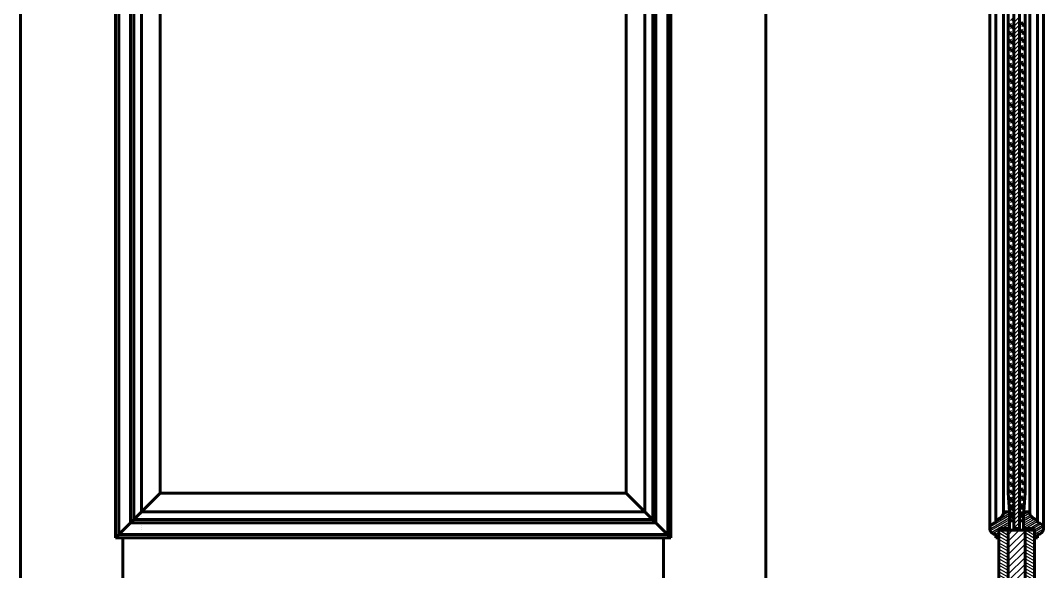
# Model space of a CAD drawing. Header units: inches. Extents: x -4554 to 14101, y -13650 to 2449.
# Drawn here: x 3000 to 4098, y -11984 to -11392 of the extents above; entities that cross this region are included whole.
import ezdxf

# ---------------------------------------------------------------- set-up
doc = ezdxf.new("R2010")
doc.units = ezdxf.units.IN
doc.layers.add('Слой1', color=7, linetype='Continuous')

# ---------------------------------------------------------------- blocks, each defined once
blk = doc.blocks.new('*B217')
at = {"layer": 'Слой1', "linetype": 'Continuous'}
for p, q in [((4088, -11948.7), (4078, -11942.9)), ((4079, -11940), (4088, -11945.2)), ((4088, -11941.7), (4085, -11940)), ((4078, -11946.4), (4088, -11952.1)), ((4088, -11955.6), (4078, -11949.8)), ((4078, -11953.3), (4088, -11959.1)), ((4088, -11962.5), (4078, -11956.7)), ((4078, -11960.2), (4088, -11966)), ((4088, -11969.4), (4078, -11963.7)), ((4078, -11967.1), (4088, -11972.9)), ((4088, -11976.4), (4078, -11970.6)), ((4078, -11974.1), (4088, -11979.8)), ((4088, -11983.3), (4078, -11977.5)), ((4078, -11981), (4088, -11986.8)), ((4088, -11990.2), (4078, -11984.5)), ((4078, -11987.9), (4088, -11993.7)), ((4088, -11997.2), (4078, -11991.4)), ((4078, -11994.8), (4088, -12000.6)), ((4088, -12004.1), (4078, -11998.3)), ((4078, -12001.8), (4088, -12007.5)), ((4088, -12011), (4078, -12005.2)), ((4078, -12008.7), (4088, -12014.5)), ((4088, -12017.9), (4078, -12012.2)), ((4078, -12015.6), (4088, -12021.4)), ((4088, -12024.9), (4078, -12019.1)), ((4078, -12022.6), (4088, -12028.3)), ((4088, -12031.8), (4078, -12026)), ((4078, -12029.5), (4088, -12035.3)), ((4088, -12038.7), (4078, -12033)), ((4078, -12036.4), (4088, -12042.2)), ((4088, -12045.7), (4078, -12039.9)), ((4078, -12043.3), (4088, -12049.1)), ((4083.5, -12050), (4078, -12046.8))]:
    blk.add_line(p, q, dxfattribs=at)
blk = doc.blocks.new('*B218')
at = {"layer": 'Слой1', "linetype": 'Continuous'}
for p, q in [((4060, -11948.7), (4050, -11942.9)), ((4051, -11940), (4060, -11945.2)), ((4060, -11941.7), (4057, -11940)), ((4050, -11946.4), (4060, -11952.1)), ((4060, -11955.6), (4050, -11949.8)), ((4050, -11953.3), (4060, -11959.1)), ((4060, -11962.5), (4050, -11956.7)), ((4050, -11960.2), (4060, -11966)), ((4060, -11969.4), (4050, -11963.7)), ((4050, -11967.1), (4060, -11972.9)), ((4060, -11976.4), (4050, -11970.6)), ((4050, -11974.1), (4060, -11979.8)), ((4060, -11983.3), (4050, -11977.5)), ((4050, -11981), (4060, -11986.8)), ((4060, -11990.2), (4050, -11984.5)), ((4050, -11987.9), (4060, -11993.7)), ((4060, -11997.2), (4050, -11991.4)), ((4050, -11994.8), (4060, -12000.6)), ((4060, -12004.1), (4050, -11998.3)), ((4050, -12001.8), (4060, -12007.5)), ((4060, -12011), (4050, -12005.2)), ((4050, -12008.7), (4060, -12014.5)), ((4060, -12017.9), (4050, -12012.2)), ((4050, -12015.6), (4060, -12021.4)), ((4060, -12024.9), (4050, -12019.1)), ((4050, -12022.6), (4060, -12028.3)), ((4060, -12031.8), (4050, -12026)), ((4050, -12029.5), (4060, -12035.3)), ((4060, -12038.7), (4050, -12033)), ((4050, -12036.4), (4060, -12042.2)), ((4060, -12045.7), (4050, -12039.9)), ((4050, -12043.3), (4060, -12049.1)), ((4055.5, -12050), (4050, -12046.8))]:
    blk.add_line(p, q, dxfattribs=at)
blk = doc.blocks.new('*B225')
at = {"layer": 'Слой1', "linetype": 'Continuous'}
for p, q in [((4060, -11951.8), (4071.8, -11940)), ((4064.7, -11940), (4060, -11944.7)), ((4078, -11940.9), (4060, -11958.9)), ((4060, -11965.9), (4078, -11947.9)), ((4078, -11955), (4060, -11973)), ((4060, -11980.1), (4078, -11962.1)), ((4078, -11969.1), (4060, -11987.1)), ((4060, -11994.2), (4078, -11976.2)), ((4078, -11983.3), (4060, -12001.3))]:
    blk.add_line(p, q, dxfattribs=at)
blk = doc.blocks.new('*B226')
at = {"layer": 'Слой1', "linetype": 'Continuous'}
for p, q in [((4072, -11388.6), (4066, -11394.6)), ((4066, -11398.8), (4072, -11392.8)), ((4072, -11397.1), (4066, -11403.1)), ((4066, -11407.3), (4072, -11401.3)), ((4072, -11405.5), (4066, -11411.5)), ((4066, -11415.8), (4072, -11409.8)), ((4072, -11414), (4066, -11420)), ((4066, -11424.3), (4072, -11418.3)), ((4072, -11422.5), (4066, -11428.5)), ((4066, -11432.8), (4072, -11426.8)), ((4072, -11431), (4066, -11437)), ((4066, -11441.2), (4072, -11435.2)), ((4072, -11439.5), (4066, -11445.5)), ((4066, -11449.7), (4072, -11443.7)), ((4072, -11448), (4066, -11454)), ((4066, -11458.2), (4072, -11452.2)), ((4072, -11456.5), (4066, -11462.5)), ((4066, -11466.7), (4072, -11460.7)), ((4072, -11464.9), (4066, -11470.9)), ((4066, -11475.2), (4072, -11469.2)), ((4072, -11473.4), (4066, -11479.4)), ((4066, -11483.7), (4072, -11477.7)), ((4072, -11481.9), (4066, -11487.9)), ((4066, -11492.2), (4072, -11486.2)), ((4072, -11490.4), (4066, -11496.4)), ((4066, -11500.6), (4072, -11494.6)), ((4072, -11498.9), (4066, -11504.9)), ((4066, -11509.1), (4072, -11503.1)), ((4072, -11507.4), (4066, -11513.4)), ((4066, -11517.6), (4072, -11511.6)), ((4072, -11515.9), (4066, -11521.9)), ((4066, -11526.1), (4072, -11520.1)), ((4072, -11524.3), (4066, -11530.3)), ((4066, -11534.6), (4072, -11528.6)), ((4072, -11532.8), (4066, -11538.8)), ((4066, -11543.1), (4072, -11537.1)), ((4072, -11541.3), (4066, -11547.3)), ((4066, -11551.6), (4072, -11545.6)), ((4072, -11549.8), (4066, -11555.8)), ((4066, -11560), (4072, -11554)), ((4072, -11558.3), (4066, -11564.3)), ((4066, -11568.5), (4072, -11562.5)), ((4072, -11566.8), (4066, -11572.8)), ((4066, -11577), (4072, -11571)), ((4072, -11575.3), (4066, -11581.3)), ((4066, -11585.5), (4072, -11579.5)), ((4072, -11583.7), (4066, -11589.7)), ((4066, -11594), (4072, -11588)), ((4072, -11592.2), (4066, -11598.2)), ((4066, -11602.5), (4072, -11596.5)), ((4072, -11600.7), (4066, -11606.7)), ((4066, -11611), (4072, -11605)), ((4072, -11609.2), (4066, -11615.2)), ((4066, -11619.4), (4072, -11613.4)), ((4072, -11617.7), (4066, -11623.7)), ((4066, -11627.9), (4072, -11621.9)), ((4072, -11626.2), (4066, -11632.2)), ((4066, -11636.4), (4072, -11630.4)), ((4072, -11634.7), (4066, -11640.7)), ((4066, -11644.9), (4072, -11638.9)), ((4072, -11643.1), (4066, -11649.1)), ((4066, -11653.4), (4072, -11647.4)), ((4072, -11651.6), (4066, -11657.6)), ((4066, -11661.9), (4072, -11655.9)), ((4072, -11660.1), (4066, -11666.1)), ((4066, -11670.3), (4072, -11664.3)), ((4072, -11668.6), (4066, -11674.6)), ((4066, -11678.8), (4072, -11672.8)), ((4072, -11677.1), (4066, -11683.1)), ((4066, -11687.3), (4072, -11681.3)), ((4072, -11685.6), (4066, -11691.6)), ((4066, -11695.8), (4072, -11689.8)), ((4072, -11694), (4066, -11700)), ((4066, -11704.3), (4072, -11698.3)), ((4072, -11702.5), (4066, -11708.5)), ((4066, -11712.8), (4072, -11706.8)), ((4072, -11711), (4066, -11717)), ((4066, -11721.3), (4072, -11715.3)), ((4072, -11719.5), (4066, -11725.5)), ((4066, -11729.7), (4072, -11723.7)), ((4072, -11728), (4066, -11734)), ((4066, -11738.2), (4072, -11732.2)), ((4072, -11736.5), (4066, -11742.5)), ((4066, -11746.7), (4072, -11740.7)), ((4072, -11745), (4066, -11751)), ((4066, -11755.2), (4072, -11749.2)), ((4072, -11753.4), (4066, -11759.4)), ((4066, -11763.7), (4072, -11757.7)), ((4072, -11761.9), (4066, -11767.9)), ((4066, -11772.2), (4072, -11766.2)), ((4072, -11770.4), (4066, -11776.4)), ((4066, -11780.7), (4072, -11774.7)), ((4072, -11778.9), (4066, -11784.9)), ((4066, -11789.1), (4072, -11783.1)), ((4072, -11787.4), (4066, -11793.4)), ((4066, -11797.6), (4072, -11791.6)), ((4072, -11795.9), (4066, -11801.9)), ((4066, -11806.1), (4072, -11800.1)), ((4072, -11804.4), (4066, -11810.4)), ((4066, -11814.6), (4072, -11808.6)), ((4072, -11812.8), (4066, -11818.8)), ((4066, -11823.1), (4072, -11817.1)), ((4072, -11821.3), (4066, -11827.3)), ((4066, -11831.6), (4072, -11825.6)), ((4072, -11829.8), (4066, -11835.8)), ((4066, -11840.1), (4072, -11834.1)), ((4072, -11838.3), (4066, -11844.3)), ((4066, -11848.5), (4072, -11842.5)), ((4072, -11846.8), (4066, -11852.8)), ((4066, -11857), (4072, -11851)), ((4072, -11855.3), (4066, -11861.3)), ((4066, -11865.5), (4072, -11859.5)), ((4072, -11863.8), (4066, -11869.8)), ((4066, -11874), (4072, -11868)), ((4072, -11872.2), (4066, -11878.2)), ((4066, -11882.5), (4072, -11876.5)), ((4072, -11880.7), (4066, -11886.7)), ((4066, -11891), (4072, -11885)), ((4072, -11889.2), (4066, -11895.2)), ((4066, -11899.5), (4072, -11893.5)), ((4072, -11897.7), (4066, -11903.7)), ((4066, -11907.9), (4072, -11901.9)), ((4072, -11906.2), (4066, -11912.2)), ((4066, -11916.4), (4072, -11910.4)), ((4072, -11914.7), (4066, -11920.7)), ((4066, -11924.9), (4072, -11918.9)), ((4072, -11923.2), (4066, -11929.2)), ((4066, -11933.4), (4072, -11927.4)), ((4072, -11931.6), (4066, -11937.6)), ((4069.9, -11938), (4072, -11935.9))]:
    blk.add_line(p, q, dxfattribs=at)
blk = doc.blocks.new('*B238')
at = {"layer": 'Слой1', "linetype": 'Continuous'}
for p, q in [((4072, -11397.3), (4075.5, -11393.8)), ((4072, -11395.9), (4074.1, -11393.8)), ((4073.4, -11397.3), (4075.5, -11395.2)), ((4078, -11395.5), (4074.5, -11399.1)), ((4076.6, -11395.5), (4074.5, -11397.7)), ((4072, -11405.8), (4075.5, -11402.3)), ((4072, -11404.4), (4074.1, -11402.3)), ((4073.4, -11405.8), (4075.5, -11403.7)), ((4078, -11404), (4074.5, -11407.6)), ((4076.6, -11404), (4074.5, -11406.2)), ((4078, -11397), (4075.9, -11399.1)), ((4078, -11405.4), (4075.9, -11407.6)), ((4072, -11414.3), (4075.5, -11410.7)), ((4072, -11412.9), (4074.1, -11410.7)), ((4073.4, -11414.3), (4075.5, -11412.2)), ((4078, -11412.5), (4074.5, -11416.1)), ((4076.6, -11412.5), (4074.5, -11414.6)), ((4078, -11413.9), (4075.9, -11416.1)), ((4072, -11422.8), (4075.5, -11419.2)), ((4072, -11421.3), (4074.1, -11419.2)), ((4072, -11431.2), (4075.5, -11427.7)), ((4072, -11429.8), (4074.1, -11427.7)), ((4073.4, -11422.8), (4075.5, -11420.6)), ((4078, -11421), (4074.5, -11424.5)), ((4076.6, -11421), (4074.5, -11423.1)), ((4078, -11422.4), (4075.9, -11424.5)), ((4072, -11439.7), (4075.5, -11436.2)), ((4072, -11438.3), (4074.1, -11436.2)), ((4073.4, -11431.2), (4075.5, -11429.1)), ((4073.4, -11439.7), (4075.5, -11437.6)), ((4078, -11429.5), (4074.5, -11433)), ((4076.6, -11429.5), (4074.5, -11431.6)), ((4078, -11438), (4074.5, -11441.5)), ((4076.6, -11438), (4074.5, -11440.1)), ((4078, -11430.9), (4075.9, -11433)), ((4078, -11439.4), (4075.9, -11441.5)), ((4072, -11448.2), (4075.5, -11444.7)), ((4072, -11446.8), (4074.1, -11444.7)), ((4073.4, -11448.2), (4075.5, -11446.1)), ((4078, -11446.5), (4074.5, -11450)), ((4076.6, -11446.5), (4074.5, -11448.6)), ((4078, -11447.9), (4075.9, -11450)), ((4072, -11456.7), (4075.5, -11453.2)), ((4072, -11455.3), (4074.1, -11453.2)), ((4073.4, -11456.7), (4075.5, -11454.6)), ((4078, -11454.9), (4074.5, -11458.5)), ((4076.6, -11454.9), (4074.5, -11457.1)), ((4078, -11456.4), (4075.9, -11458.5)), ((4072, -11465.2), (4075.5, -11461.7)), ((4072, -11463.8), (4074.1, -11461.7)), ((4072, -11473.7), (4075.5, -11470.1)), ((4072, -11472.3), (4074.1, -11470.1)), ((4073.4, -11465.2), (4075.5, -11463.1)), ((4073.4, -11473.7), (4075.5, -11471.6)), ((4078, -11463.4), (4074.5, -11467)), ((4076.6, -11463.4), (4074.5, -11465.6)), ((4078, -11471.9), (4074.5, -11475.5)), ((4076.6, -11471.9), (4074.5, -11474)), ((4078, -11464.8), (4075.9, -11467)), ((4072, -11482.2), (4075.5, -11478.6)), ((4072, -11480.7), (4074.1, -11478.6)), ((4073.4, -11482.2), (4075.5, -11480)), ((4078, -11480.4), (4074.5, -11483.9)), ((4076.6, -11480.4), (4074.5, -11482.5)), ((4078, -11473.3), (4075.9, -11475.5)), ((4078, -11481.8), (4075.9, -11483.9)), ((4072, -11490.6), (4075.5, -11487.1)), ((4072, -11489.2), (4074.1, -11487.1)), ((4073.4, -11490.6), (4075.5, -11488.5)), ((4078, -11488.9), (4074.5, -11492.4)), ((4076.6, -11488.9), (4074.5, -11491)), ((4078, -11490.3), (4075.9, -11492.4)), ((4072, -11499.1), (4075.5, -11495.6)), ((4072, -11497.7), (4074.1, -11495.6)), ((4072, -11507.6), (4075.5, -11504.1)), ((4072, -11506.2), (4074.1, -11504.1)), ((4073.4, -11499.1), (4075.5, -11497)), ((4078, -11497.4), (4074.5, -11500.9)), ((4076.6, -11497.4), (4074.5, -11499.5)), ((4078, -11498.8), (4075.9, -11500.9)), ((4072, -11516.1), (4075.5, -11512.6)), ((4072, -11514.7), (4074.1, -11512.6)), ((4073.4, -11507.6), (4075.5, -11505.5)), ((4073.4, -11516.1), (4075.5, -11514)), ((4078, -11505.9), (4074.5, -11509.4)), ((4076.6, -11505.9), (4074.5, -11508)), ((4078, -11514.3), (4074.5, -11517.9)), ((4076.6, -11514.3), (4074.5, -11516.5)), ((4078, -11507.3), (4075.9, -11509.4)), ((4078, -11515.8), (4075.9, -11517.9)), ((4072, -11524.6), (4075.5, -11521)), ((4072, -11523.2), (4074.1, -11521)), ((4073.4, -11524.6), (4075.5, -11522.5)), ((4078, -11522.8), (4074.5, -11526.4)), ((4076.6, -11522.8), (4074.5, -11524.9)), ((4078, -11524.2), (4075.9, -11526.4)), ((4072, -11533.1), (4075.5, -11529.5)), ((4072, -11531.7), (4074.1, -11529.5)), ((4072, -11541.6), (4075.5, -11538)), ((4072, -11540.1), (4074.1, -11538)), ((4073.4, -11533.1), (4075.5, -11530.9)), ((4078, -11531.3), (4074.5, -11534.8)), ((4076.6, -11531.3), (4074.5, -11533.4)), ((4078, -11532.7), (4075.9, -11534.8)), ((4072, -11550), (4075.5, -11546.5)), ((4072, -11548.6), (4074.1, -11546.5)), ((4073.4, -11541.6), (4075.5, -11539.4)), ((4073.4, -11550), (4075.5, -11547.9)), ((4078, -11539.8), (4074.5, -11543.3)), ((4076.6, -11539.8), (4074.5, -11541.9)), ((4078, -11548.3), (4074.5, -11551.8)), ((4076.6, -11548.3), (4074.5, -11550.4)), ((4078, -11541.2), (4075.9, -11543.3)), ((4072, -11558.5), (4075.5, -11555)), ((4072, -11557.1), (4074.1, -11555)), ((4073.4, -11558.5), (4075.5, -11556.4)), ((4078, -11556.8), (4074.5, -11560.3)), ((4076.6, -11556.8), (4074.5, -11558.9)), ((4078, -11549.7), (4075.9, -11551.8)), ((4078, -11558.2), (4075.9, -11560.3)), ((4072, -11567), (4075.5, -11563.5)), ((4072, -11565.6), (4074.1, -11563.5)), ((4073.4, -11567), (4075.5, -11564.9)), ((4078, -11565.3), (4074.5, -11568.8)), ((4076.6, -11565.3), (4074.5, -11567.4)), ((4078, -11566.7), (4075.9, -11568.8)), ((4072, -11575.5), (4075.5, -11572)), ((4072, -11574.1), (4074.1, -11572)), ((4072, -11584), (4075.5, -11580.4)), ((4072, -11582.6), (4074.1, -11580.4)), ((4073.4, -11575.5), (4075.5, -11573.4)), ((4073.4, -11584), (4075.5, -11581.9)), ((4078, -11573.7), (4074.5, -11577.3)), ((4076.6, -11573.7), (4074.5, -11575.9)), ((4078, -11582.2), (4074.5, -11585.8)), ((4076.6, -11582.2), (4074.5, -11584.3)), ((4078, -11575.2), (4075.9, -11577.3)), ((4072, -11592.5), (4075.5, -11588.9)), ((4072, -11591.1), (4074.1, -11588.9)), ((4073.4, -11592.5), (4075.5, -11590.3)), ((4078, -11590.7), (4074.5, -11594.2)), ((4076.6, -11590.7), (4074.5, -11592.8)), ((4078, -11583.6), (4075.9, -11585.8)), ((4078, -11592.1), (4075.9, -11594.2)), ((4072, -11601), (4075.5, -11597.4)), ((4072, -11599.5), (4074.1, -11597.4)), ((4073.4, -11601), (4075.5, -11598.8)), ((4078, -11599.2), (4074.5, -11602.7)), ((4076.6, -11599.2), (4074.5, -11601.3)), ((4078, -11600.6), (4075.9, -11602.7)), ((4072, -11609.4), (4075.5, -11605.9)), ((4072, -11608), (4074.1, -11605.9)), ((4072, -11617.9), (4075.5, -11614.4)), ((4072, -11616.5), (4074.1, -11614.4)), ((4073.4, -11609.4), (4075.5, -11607.3)), ((4078, -11607.7), (4074.5, -11611.2)), ((4076.6, -11607.7), (4074.5, -11609.8)), ((4078, -11609.1), (4075.9, -11611.2)), ((4072, -11626.4), (4075.5, -11622.9)), ((4072, -11625), (4074.1, -11622.9)), ((4073.4, -11617.9), (4075.5, -11615.8)), ((4073.4, -11626.4), (4075.5, -11624.3)), ((4078, -11616.2), (4074.5, -11619.7)), ((4076.6, -11616.2), (4074.5, -11618.3)), ((4078, -11624.7), (4074.5, -11628.2)), ((4076.6, -11624.7), (4074.5, -11626.8)), ((4078, -11617.6), (4075.9, -11619.7)), ((4078, -11626.1), (4075.9, -11628.2)), ((4072, -11634.9), (4075.5, -11631.4)), ((4072, -11633.5), (4074.1, -11631.4)), ((4073.4, -11634.9), (4075.5, -11632.8)), ((4078, -11633.1), (4074.5, -11636.7)), ((4076.6, -11633.1), (4074.5, -11635.3)), ((4078, -11634.6), (4075.9, -11636.7)), ((4072, -11643.4), (4075.5, -11639.8)), ((4072, -11642), (4074.1, -11639.8)), ((4073.4, -11643.4), (4075.5, -11641.3)), ((4078, -11641.6), (4074.5, -11645.2)), ((4076.6, -11641.6), (4074.5, -11643.7)), ((4078, -11643), (4075.9, -11645.2)), ((4072, -11651.9), (4075.5, -11648.3)), ((4072, -11650.5), (4074.1, -11648.3)), ((4072, -11660.3), (4075.5, -11656.8)), ((4072, -11658.9), (4074.1, -11656.8)), ((4073.4, -11651.9), (4075.5, -11649.7)), ((4073.4, -11660.3), (4075.5, -11658.2)), ((4078, -11650.1), (4074.5, -11653.6)), ((4076.6, -11650.1), (4074.5, -11652.2)), ((4078, -11658.6), (4074.5, -11662.1)), ((4076.6, -11658.6), (4074.5, -11660.7)), ((4078, -11651.5), (4075.9, -11653.6)), ((4072, -11668.8), (4075.5, -11665.3)), ((4072, -11667.4), (4074.1, -11665.3)), ((4073.4, -11668.8), (4075.5, -11666.7)), ((4078, -11667.1), (4074.5, -11670.6)), ((4076.6, -11667.1), (4074.5, -11669.2)), ((4078, -11660), (4075.9, -11662.1)), ((4078, -11668.5), (4075.9, -11670.6)), ((4072, -11677.3), (4075.5, -11673.8)), ((4072, -11675.9), (4074.1, -11673.8)), ((4073.4, -11677.3), (4075.5, -11675.2)), ((4078, -11675.6), (4074.5, -11679.1)), ((4076.6, -11675.6), (4074.5, -11677.7)), ((4078, -11677), (4075.9, -11679.1)), ((4072, -11685.8), (4075.5, -11682.3)), ((4072, -11684.4), (4074.1, -11682.3)), ((4072, -11694.3), (4075.5, -11690.8)), ((4072, -11692.9), (4074.1, -11690.8)), ((4073.4, -11685.8), (4075.5, -11683.7)), ((4078, -11684), (4074.5, -11687.6)), ((4076.6, -11684), (4074.5, -11686.2)), ((4078, -11685.5), (4075.9, -11687.6)), ((4072, -11702.8), (4075.5, -11699.2)), ((4072, -11701.4), (4074.1, -11699.2)), ((4073.4, -11694.3), (4075.5, -11692.2)), ((4073.4, -11702.8), (4075.5, -11700.7)), ((4078, -11692.5), (4074.5, -11696.1)), ((4076.6, -11692.5), (4074.5, -11694.7)), ((4078, -11701), (4074.5, -11704.6)), ((4076.6, -11701), (4074.5, -11703.1)), ((4078, -11693.9), (4075.9, -11696.1)), ((4078, -11702.4), (4075.9, -11704.6)), ((4072, -11711.3), (4075.5, -11707.7)), ((4072, -11709.8), (4074.1, -11707.7)), ((4073.4, -11711.3), (4075.5, -11709.1)), ((4078, -11709.5), (4074.5, -11713)), ((4076.6, -11709.5), (4074.5, -11711.6)), ((4078, -11710.9), (4075.9, -11713)), ((4072, -11719.7), (4075.5, -11716.2)), ((4072, -11718.3), (4074.1, -11716.2)), ((4072, -11728.2), (4075.5, -11724.7)), ((4072, -11726.8), (4074.1, -11724.7)), ((4073.4, -11719.7), (4075.5, -11717.6)), ((4078, -11718), (4074.5, -11721.5)), ((4076.6, -11718), (4074.5, -11720.1)), ((4078, -11719.4), (4075.9, -11721.5)), ((4072, -11736.7), (4075.5, -11733.2)), ((4072, -11735.3), (4074.1, -11733.2)), ((4073.4, -11728.2), (4075.5, -11726.1)), ((4073.4, -11736.7), (4075.5, -11734.6)), ((4078, -11726.5), (4074.5, -11730)), ((4076.6, -11726.5), (4074.5, -11728.6)), ((4078, -11735), (4074.5, -11738.5)), ((4076.6, -11735), (4074.5, -11737.1)), ((4078, -11727.9), (4075.9, -11730)), ((4072, -11745.2), (4075.5, -11741.7)), ((4072, -11743.8), (4074.1, -11741.7)), ((4073.4, -11745.2), (4075.5, -11743.1)), ((4078, -11743.4), (4074.5, -11747)), ((4076.6, -11743.4), (4074.5, -11745.6)), ((4078, -11736.4), (4075.9, -11738.5)), ((4078, -11744.9), (4075.9, -11747)), ((4072, -11753.7), (4075.5, -11750.2)), ((4072, -11752.3), (4074.1, -11750.2)), ((4073.4, -11753.7), (4075.5, -11751.6)), ((4078, -11751.9), (4074.5, -11755.5)), ((4076.6, -11751.9), (4074.5, -11754.1)), ((4078, -11753.3), (4075.9, -11755.5)), ((4072, -11762.2), (4075.5, -11758.6)), ((4072, -11760.8), (4074.1, -11758.6)), ((4072, -11770.7), (4075.5, -11767.1)), ((4072, -11769.2), (4074.1, -11767.1)), ((4073.4, -11762.2), (4075.5, -11760.1)), ((4073.4, -11770.7), (4075.5, -11768.5)), ((4078, -11760.4), (4074.5, -11764)), ((4076.6, -11760.4), (4074.5, -11762.5)), ((4078, -11768.9), (4074.5, -11772.4)), ((4076.6, -11768.9), (4074.5, -11771)), ((4078, -11761.8), (4075.9, -11764)), ((4072, -11779.1), (4075.5, -11775.6)), ((4072, -11777.7), (4074.1, -11775.6)), ((4073.4, -11779.1), (4075.5, -11777)), ((4078, -11777.4), (4074.5, -11780.9)), ((4076.6, -11777.4), (4074.5, -11779.5)), ((4078, -11770.3), (4075.9, -11772.4)), ((4078, -11778.8), (4075.9, -11780.9)), ((4072, -11787.6), (4075.5, -11784.1)), ((4072, -11786.2), (4074.1, -11784.1)), ((4073.4, -11787.6), (4075.5, -11785.5)), ((4078, -11785.9), (4074.5, -11789.4)), ((4076.6, -11785.9), (4074.5, -11788)), ((4078, -11787.3), (4075.9, -11789.4)), ((4072, -11796.1), (4075.5, -11792.6)), ((4072, -11794.7), (4074.1, -11792.6)), ((4072, -11804.6), (4075.5, -11801.1)), ((4072, -11803.2), (4074.1, -11801.1)), ((4073.4, -11796.1), (4075.5, -11794)), ((4078, -11794.4), (4074.5, -11797.9)), ((4076.6, -11794.4), (4074.5, -11796.5)), ((4078, -11795.8), (4075.9, -11797.9)), ((4072, -11813.1), (4075.5, -11809.5)), ((4072, -11811.7), (4074.1, -11809.5)), ((4073.4, -11804.6), (4075.5, -11802.5)), ((4073.4, -11813.1), (4075.5, -11811)), ((4078, -11802.8), (4074.5, -11806.4)), ((4076.6, -11802.8), (4074.5, -11805)), ((4078, -11811.3), (4074.5, -11814.9)), ((4076.6, -11811.3), (4074.5, -11813.4)), ((4078, -11804.3), (4075.9, -11806.4)), ((4078, -11812.7), (4075.9, -11814.9)), ((4072, -11821.6), (4075.5, -11818)), ((4072, -11820.2), (4074.1, -11818)), ((4073.4, -11821.6), (4075.5, -11819.4)), ((4078, -11819.8), (4074.5, -11823.3)), ((4076.6, -11819.8), (4074.5, -11821.9)), ((4078, -11821.2), (4075.9, -11823.3)), ((4072, -11830.1), (4075.5, -11826.5)), ((4072, -11828.6), (4074.1, -11826.5)), ((4073.4, -11830.1), (4075.5, -11827.9)), ((4078, -11828.3), (4074.5, -11831.8)), ((4076.6, -11828.3), (4074.5, -11830.4)), ((4078, -11829.7), (4075.9, -11831.8)), ((4072, -11838.5), (4075.5, -11835)), ((4072, -11837.1), (4074.1, -11835)), ((4072, -11847), (4075.5, -11843.5)), ((4072, -11845.6), (4074.1, -11843.5)), ((4073.4, -11838.5), (4075.5, -11836.4)), ((4073.4, -11847), (4075.5, -11844.9)), ((4078, -11836.8), (4074.5, -11840.3)), ((4076.6, -11836.8), (4074.5, -11838.9)), ((4078, -11845.3), (4074.5, -11848.8)), ((4076.6, -11845.3), (4074.5, -11847.4)), ((4078, -11838.2), (4075.9, -11840.3)), ((4072, -11855.5), (4075.5, -11852)), ((4072, -11854.1), (4074.1, -11852)), ((4073.4, -11855.5), (4075.5, -11853.4)), ((4078, -11853.8), (4074.5, -11857.3)), ((4076.6, -11853.8), (4074.5, -11855.9)), ((4078, -11846.7), (4075.9, -11848.8)), ((4078, -11855.2), (4075.9, -11857.3)), ((4072, -11864), (4075.5, -11860.5)), ((4072, -11862.6), (4074.1, -11860.5)), ((4073.4, -11864), (4075.5, -11861.9)), ((4078, -11862.2), (4074.5, -11865.8)), ((4076.6, -11862.2), (4074.5, -11864.4)), ((4078, -11863.7), (4075.9, -11865.8)), ((4072, -11872.5), (4075.5, -11868.9)), ((4072, -11871.1), (4074.1, -11868.9)), ((4072, -11881), (4075.5, -11877.4)), ((4072, -11879.6), (4074.1, -11877.4)), ((4073.4, -11872.5), (4075.5, -11870.4)), ((4078, -11870.7), (4074.5, -11874.3)), ((4076.6, -11870.7), (4074.5, -11872.8)), ((4078, -11872.1), (4075.9, -11874.3)), ((4072, -11889.5), (4075.5, -11885.9)), ((4072, -11888), (4074.1, -11885.9)), ((4073.4, -11881), (4075.5, -11878.8)), ((4073.4, -11889.5), (4075.5, -11887.3)), ((4078, -11879.2), (4074.5, -11882.7)), ((4076.6, -11879.2), (4074.5, -11881.3)), ((4078, -11887.7), (4074.5, -11891.2)), ((4076.6, -11887.7), (4074.5, -11889.8)), ((4078, -11880.6), (4075.9, -11882.7)), ((4078, -11889.1), (4075.9, -11891.2)), ((4072, -11897.9), (4075.5, -11894.4)), ((4072, -11896.5), (4074.1, -11894.4)), ((4073.4, -11897.9), (4075.5, -11895.8)), ((4078, -11896.2), (4074.5, -11899.7)), ((4076.6, -11896.2), (4074.5, -11898.3)), ((4078, -11897.6), (4075.9, -11899.7)), ((4072, -11906.4), (4075.5, -11902.9)), ((4072, -11905), (4074.1, -11902.9)), ((4072, -11914.9), (4075.5, -11911.4)), ((4072, -11913.5), (4074.1, -11911.4)), ((4073.4, -11906.4), (4075.5, -11904.3)), ((4077.7, -11905), (4074.1, -11908.5)), ((4076.3, -11905), (4074.1, -11907.1)), ((4077.7, -11906.4), (4075.5, -11908.5)), ((4072, -11923.4), (4075.5, -11919.9)), ((4072, -11922), (4074.1, -11919.9)), ((4073.4, -11914.9), (4075.5, -11912.8)), ((4073.4, -11923.4), (4075.5, -11921.3)), ((4077.1, -11914.1), (4073.5, -11917.6)), ((4075.6, -11914.1), (4073.5, -11916.2)), ((4077.1, -11915.5), (4074.9, -11917.6)), ((4076.5, -11923.2), (4072.9, -11926.7)), ((4075, -11923.2), (4072.9, -11925.3)), ((4076.5, -11924.6), (4074.3, -11926.7))]:
    blk.add_line(p, q, dxfattribs=at)
blk = doc.blocks.new('*B239')
at = {"layer": 'Слой1', "linetype": 'Continuous'}
for p, q in [((4066, -11389.1), (4062.5, -11392.6)), ((4066, -11390.5), (4063.9, -11392.6)), ((4060, -11399.3), (4063.5, -11395.8)), ((4060, -11397.9), (4062.1, -11395.8)), ((4060, -11407.8), (4063.5, -11404.3)), ((4060, -11406.4), (4062.1, -11404.3)), ((4061.4, -11399.3), (4063.5, -11397.2)), ((4061.4, -11407.8), (4063.5, -11405.7)), ((4066, -11397.5), (4062.5, -11401.1)), ((4064.6, -11397.5), (4062.5, -11399.7)), ((4066, -11406), (4062.5, -11409.6)), ((4064.6, -11406), (4062.5, -11408.2)), ((4066, -11399), (4063.9, -11401.1)), ((4060, -11416.3), (4063.5, -11412.7)), ((4060, -11414.9), (4062.1, -11412.7)), ((4061.4, -11416.3), (4063.5, -11414.2)), ((4066, -11414.5), (4062.5, -11418.1)), ((4064.6, -11414.5), (4062.5, -11416.6)), ((4066, -11407.4), (4063.9, -11409.6)), ((4066, -11415.9), (4063.9, -11418.1)), ((4060, -11424.8), (4063.5, -11421.2)), ((4060, -11423.3), (4062.1, -11421.2)), ((4061.4, -11424.8), (4063.5, -11422.6)), ((4066, -11423), (4062.5, -11426.5)), ((4064.6, -11423), (4062.5, -11425.1)), ((4066, -11424.4), (4063.9, -11426.5)), ((4060, -11433.2), (4063.5, -11429.7)), ((4060, -11431.8), (4062.1, -11429.7)), ((4060, -11441.7), (4063.5, -11438.2)), ((4060, -11440.3), (4062.1, -11438.2)), ((4061.4, -11433.2), (4063.5, -11431.1)), ((4066, -11431.5), (4062.5, -11435)), ((4064.6, -11431.5), (4062.5, -11433.6)), ((4066, -11432.9), (4063.9, -11435)), ((4060, -11450.2), (4063.5, -11446.7)), ((4060, -11448.8), (4062.1, -11446.7)), ((4061.4, -11441.7), (4063.5, -11439.6)), ((4061.4, -11450.2), (4063.5, -11448.1)), ((4066, -11440), (4062.5, -11443.5)), ((4064.6, -11440), (4062.5, -11442.1)), ((4066, -11448.5), (4062.5, -11452)), ((4064.6, -11448.5), (4062.5, -11450.6)), ((4066, -11441.4), (4063.9, -11443.5)), ((4066, -11449.9), (4063.9, -11452)), ((4060, -11458.7), (4063.5, -11455.2)), ((4060, -11457.3), (4062.1, -11455.2)), ((4061.4, -11458.7), (4063.5, -11456.6)), ((4066, -11456.9), (4062.5, -11460.5)), ((4064.6, -11456.9), (4062.5, -11459.1)), ((4066, -11458.4), (4063.9, -11460.5)), ((4060, -11467.2), (4063.5, -11463.7)), ((4060, -11465.8), (4062.1, -11463.7)), ((4060, -11475.7), (4063.5, -11472.1)), ((4060, -11474.3), (4062.1, -11472.1)), ((4061.4, -11467.2), (4063.5, -11465.1)), ((4066, -11465.4), (4062.5, -11469)), ((4064.6, -11465.4), (4062.5, -11467.6)), ((4066, -11466.8), (4063.9, -11469)), ((4060, -11484.2), (4063.5, -11480.6)), ((4060, -11482.7), (4062.1, -11480.6)), ((4061.4, -11475.7), (4063.5, -11473.6)), ((4061.4, -11484.2), (4063.5, -11482)), ((4066, -11473.9), (4062.5, -11477.5)), ((4064.6, -11473.9), (4062.5, -11476)), ((4066, -11482.4), (4062.5, -11485.9)), ((4064.6, -11482.4), (4062.5, -11484.5)), ((4066, -11475.3), (4063.9, -11477.5)), ((4060, -11492.6), (4063.5, -11489.1)), ((4060, -11491.2), (4062.1, -11489.1)), ((4061.4, -11492.6), (4063.5, -11490.5)), ((4066, -11490.9), (4062.5, -11494.4)), ((4064.6, -11490.9), (4062.5, -11493)), ((4066, -11483.8), (4063.9, -11485.9)), ((4066, -11492.3), (4063.9, -11494.4)), ((4060, -11501.1), (4063.5, -11497.6)), ((4060, -11499.7), (4062.1, -11497.6)), ((4061.4, -11501.1), (4063.5, -11499)), ((4066, -11499.4), (4062.5, -11502.9)), ((4064.6, -11499.4), (4062.5, -11501.5)), ((4066, -11500.8), (4063.9, -11502.9)), ((4060, -11509.6), (4063.5, -11506.1)), ((4060, -11508.2), (4062.1, -11506.1)), ((4060, -11518.1), (4063.5, -11514.6)), ((4060, -11516.7), (4062.1, -11514.6)), ((4061.4, -11509.6), (4063.5, -11507.5)), ((4061.4, -11518.1), (4063.5, -11516)), ((4066, -11507.9), (4062.5, -11511.4)), ((4064.6, -11507.9), (4062.5, -11510)), ((4066, -11516.3), (4062.5, -11519.9)), ((4064.6, -11516.3), (4062.5, -11518.5)), ((4066, -11509.3), (4063.9, -11511.4)), ((4060, -11526.6), (4063.5, -11523)), ((4060, -11525.2), (4062.1, -11523)), ((4061.4, -11526.6), (4063.5, -11524.5)), ((4066, -11524.8), (4062.5, -11528.4)), ((4064.6, -11524.8), (4062.5, -11526.9)), ((4066, -11517.8), (4063.9, -11519.9)), ((4066, -11526.2), (4063.9, -11528.4)), ((4060, -11535.1), (4063.5, -11531.5)), ((4060, -11533.7), (4062.1, -11531.5)), ((4061.4, -11535.1), (4063.5, -11532.9)), ((4066, -11533.3), (4062.5, -11536.8)), ((4064.6, -11533.3), (4062.5, -11535.4)), ((4066, -11534.7), (4063.9, -11536.8)), ((4060, -11543.6), (4063.5, -11540)), ((4060, -11542.1), (4062.1, -11540)), ((4060, -11552), (4063.5, -11548.5)), ((4060, -11550.6), (4062.1, -11548.5)), ((4061.4, -11543.6), (4063.5, -11541.4)), ((4066, -11541.8), (4062.5, -11545.3)), ((4064.6, -11541.8), (4062.5, -11543.9)), ((4066, -11543.2), (4063.9, -11545.3)), ((4060, -11560.5), (4063.5, -11557)), ((4060, -11559.1), (4062.1, -11557)), ((4061.4, -11552), (4063.5, -11549.9)), ((4061.4, -11560.5), (4063.5, -11558.4)), ((4066, -11550.3), (4062.5, -11553.8)), ((4064.6, -11550.3), (4062.5, -11552.4)), ((4066, -11558.8), (4062.5, -11562.3)), ((4064.6, -11558.8), (4062.5, -11560.9)), ((4066, -11551.7), (4063.9, -11553.8)), ((4066, -11560.2), (4063.9, -11562.3)), ((4060, -11569), (4063.5, -11565.5)), ((4060, -11567.6), (4062.1, -11565.5)), ((4061.4, -11569), (4063.5, -11566.9)), ((4066, -11567.3), (4062.5, -11570.8)), ((4064.6, -11567.3), (4062.5, -11569.4)), ((4066, -11568.7), (4063.9, -11570.8)), ((4060, -11577.5), (4063.5, -11574)), ((4060, -11576.1), (4062.1, -11574)), ((4061.4, -11577.5), (4063.5, -11575.4)), ((4066, -11575.7), (4062.5, -11579.3)), ((4064.6, -11575.7), (4062.5, -11577.9)), ((4066, -11577.2), (4063.9, -11579.3)), ((4060, -11586), (4063.5, -11582.4)), ((4060, -11584.6), (4062.1, -11582.4)), ((4060, -11594.5), (4063.5, -11590.9)), ((4060, -11593.1), (4062.1, -11590.9)), ((4061.4, -11586), (4063.5, -11583.9)), ((4061.4, -11594.5), (4063.5, -11592.3)), ((4066, -11584.2), (4062.5, -11587.8)), ((4064.6, -11584.2), (4062.5, -11586.3)), ((4066, -11592.7), (4062.5, -11596.2)), ((4064.6, -11592.7), (4062.5, -11594.8)), ((4066, -11585.6), (4063.9, -11587.8)), ((4060, -11603), (4063.5, -11599.4)), ((4060, -11601.5), (4062.1, -11599.4)), ((4061.4, -11603), (4063.5, -11600.8)), ((4066, -11601.2), (4062.5, -11604.7)), ((4064.6, -11601.2), (4062.5, -11603.3)), ((4066, -11594.1), (4063.9, -11596.2)), ((4066, -11602.6), (4063.9, -11604.7)), ((4060, -11611.4), (4063.5, -11607.9)), ((4060, -11610), (4062.1, -11607.9)), ((4061.4, -11611.4), (4063.5, -11609.3)), ((4066, -11609.7), (4062.5, -11613.2)), ((4064.6, -11609.7), (4062.5, -11611.8)), ((4066, -11611.1), (4063.9, -11613.2)), ((4060, -11619.9), (4063.5, -11616.4)), ((4060, -11618.5), (4062.1, -11616.4)), ((4060, -11628.4), (4063.5, -11624.9)), ((4060, -11627), (4062.1, -11624.9)), ((4061.4, -11619.9), (4063.5, -11617.8)), ((4066, -11618.2), (4062.5, -11621.7)), ((4064.6, -11618.2), (4062.5, -11620.3)), ((4066, -11619.6), (4063.9, -11621.7)), ((4060, -11636.9), (4063.5, -11633.4)), ((4060, -11635.5), (4062.1, -11633.4)), ((4061.4, -11628.4), (4063.5, -11626.3)), ((4061.4, -11636.9), (4063.5, -11634.8)), ((4066, -11626.7), (4062.5, -11630.2)), ((4064.6, -11626.7), (4062.5, -11628.8)), ((4066, -11635.1), (4062.5, -11638.7)), ((4064.6, -11635.1), (4062.5, -11637.3)), ((4066, -11628.1), (4063.9, -11630.2)), ((4066, -11636.6), (4063.9, -11638.7)), ((4060, -11645.4), (4063.5, -11641.8)), ((4060, -11644), (4062.1, -11641.8)), ((4061.4, -11645.4), (4063.5, -11643.3)), ((4066, -11643.6), (4062.5, -11647.2)), ((4064.6, -11643.6), (4062.5, -11645.7)), ((4066, -11645), (4063.9, -11647.2)), ((4060, -11653.9), (4063.5, -11650.3)), ((4060, -11652.5), (4062.1, -11650.3)), ((4060, -11662.3), (4063.5, -11658.8)), ((4060, -11660.9), (4062.1, -11658.8)), ((4061.4, -11653.9), (4063.5, -11651.7)), ((4066, -11652.1), (4062.5, -11655.6)), ((4064.6, -11652.1), (4062.5, -11654.2)), ((4066, -11653.5), (4063.9, -11655.6)), ((4060, -11670.8), (4063.5, -11667.3)), ((4060, -11669.4), (4062.1, -11667.3)), ((4061.4, -11662.3), (4063.5, -11660.2)), ((4061.4, -11670.8), (4063.5, -11668.7)), ((4066, -11660.6), (4062.5, -11664.1)), ((4064.6, -11660.6), (4062.5, -11662.7)), ((4066, -11669.1), (4062.5, -11672.6)), ((4064.6, -11669.1), (4062.5, -11671.2)), ((4066, -11662), (4063.9, -11664.1)), ((4060, -11679.3), (4063.5, -11675.8)), ((4060, -11677.9), (4062.1, -11675.8)), ((4061.4, -11679.3), (4063.5, -11677.2)), ((4066, -11677.6), (4062.5, -11681.1)), ((4064.6, -11677.6), (4062.5, -11679.7)), ((4066, -11670.5), (4063.9, -11672.6)), ((4066, -11679), (4063.9, -11681.1)), ((4060, -11687.8), (4063.5, -11684.3)), ((4060, -11686.4), (4062.1, -11684.3)), ((4061.4, -11687.8), (4063.5, -11685.7)), ((4066, -11686), (4062.5, -11689.6)), ((4064.6, -11686), (4062.5, -11688.2)), ((4066, -11687.5), (4063.9, -11689.6)), ((4060, -11696.3), (4063.5, -11692.8)), ((4060, -11694.9), (4062.1, -11692.8)), ((4060, -11704.8), (4063.5, -11701.2)), ((4060, -11703.4), (4062.1, -11701.2)), ((4061.4, -11696.3), (4063.5, -11694.2)), ((4061.4, -11704.8), (4063.5, -11702.7)), ((4066, -11694.5), (4062.5, -11698.1)), ((4064.6, -11694.5), (4062.5, -11696.7)), ((4066, -11703), (4062.5, -11706.6)), ((4064.6, -11703), (4062.5, -11705.1)), ((4066, -11695.9), (4063.9, -11698.1)), ((4060, -11713.3), (4063.5, -11709.7)), ((4060, -11711.8), (4062.1, -11709.7)), ((4061.4, -11713.3), (4063.5, -11711.1)), ((4066, -11711.5), (4062.5, -11715)), ((4064.6, -11711.5), (4062.5, -11713.6)), ((4066, -11704.4), (4063.9, -11706.6)), ((4066, -11712.9), (4063.9, -11715)), ((4060, -11721.7), (4063.5, -11718.2)), ((4060, -11720.3), (4062.1, -11718.2)), ((4061.4, -11721.7), (4063.5, -11719.6)), ((4066, -11720), (4062.5, -11723.5)), ((4064.6, -11720), (4062.5, -11722.1)), ((4066, -11721.4), (4063.9, -11723.5)), ((4060, -11730.2), (4063.5, -11726.7)), ((4060, -11728.8), (4062.1, -11726.7)), ((4060, -11738.7), (4063.5, -11735.2)), ((4060, -11737.3), (4062.1, -11735.2)), ((4061.4, -11730.2), (4063.5, -11728.1)), ((4066, -11728.5), (4062.5, -11732)), ((4064.6, -11728.5), (4062.5, -11730.6)), ((4066, -11729.9), (4063.9, -11732)), ((4060, -11747.2), (4063.5, -11743.7)), ((4060, -11745.8), (4062.1, -11743.7)), ((4061.4, -11738.7), (4063.5, -11736.6)), ((4061.4, -11747.2), (4063.5, -11745.1)), ((4066, -11737), (4062.5, -11740.5)), ((4064.6, -11737), (4062.5, -11739.1)), ((4066, -11745.4), (4062.5, -11749)), ((4064.6, -11745.4), (4062.5, -11747.6)), ((4066, -11738.4), (4063.9, -11740.5)), ((4066, -11746.9), (4063.9, -11749)), ((4060, -11755.7), (4063.5, -11752.2)), ((4060, -11754.3), (4062.1, -11752.2)), ((4061.4, -11755.7), (4063.5, -11753.6)), ((4066, -11753.9), (4062.5, -11757.5)), ((4064.6, -11753.9), (4062.5, -11756.1)), ((4066, -11755.3), (4063.9, -11757.5)), ((4060, -11764.2), (4063.5, -11760.6)), ((4060, -11762.8), (4062.1, -11760.6)), ((4061.4, -11764.2), (4063.5, -11762.1)), ((4066, -11762.4), (4062.5, -11766)), ((4064.6, -11762.4), (4062.5, -11764.5)), ((4066, -11763.8), (4063.9, -11766)), ((4060, -11772.7), (4063.5, -11769.1)), ((4060, -11771.2), (4062.1, -11769.1)), ((4060, -11781.1), (4063.5, -11777.6)), ((4060, -11779.7), (4062.1, -11777.6)), ((4061.4, -11772.7), (4063.5, -11770.5)), ((4061.4, -11781.1), (4063.5, -11779)), ((4066, -11770.9), (4062.5, -11774.4)), ((4064.6, -11770.9), (4062.5, -11773)), ((4066, -11779.4), (4062.5, -11782.9)), ((4064.6, -11779.4), (4062.5, -11781.5)), ((4066, -11772.3), (4063.9, -11774.4)), ((4060, -11789.6), (4063.5, -11786.1)), ((4060, -11788.2), (4062.1, -11786.1)), ((4061.4, -11789.6), (4063.5, -11787.5)), ((4066, -11787.9), (4062.5, -11791.4)), ((4064.6, -11787.9), (4062.5, -11790)), ((4066, -11780.8), (4063.9, -11782.9)), ((4066, -11789.3), (4063.9, -11791.4)), ((4060, -11798.1), (4063.5, -11794.6)), ((4060, -11796.7), (4062.1, -11794.6)), ((4061.4, -11798.1), (4063.5, -11796)), ((4066, -11796.4), (4062.5, -11799.9)), ((4064.6, -11796.4), (4062.5, -11798.5)), ((4066, -11797.8), (4063.9, -11799.9)), ((4060, -11806.6), (4063.5, -11803.1)), ((4060, -11805.2), (4062.1, -11803.1)), ((4060, -11815.1), (4063.5, -11811.5)), ((4060, -11813.7), (4062.1, -11811.5)), ((4061.4, -11806.6), (4063.5, -11804.5)), ((4066, -11804.8), (4062.5, -11808.4)), ((4064.6, -11804.8), (4062.5, -11807)), ((4066, -11806.3), (4063.9, -11808.4)), ((4060, -11823.6), (4063.5, -11820)), ((4060, -11822.2), (4062.1, -11820)), ((4061.4, -11815.1), (4063.5, -11813)), ((4061.4, -11823.6), (4063.5, -11821.4)), ((4066, -11813.3), (4062.5, -11816.9)), ((4064.6, -11813.3), (4062.5, -11815.4)), ((4066, -11821.8), (4062.5, -11825.3)), ((4064.6, -11821.8), (4062.5, -11823.9)), ((4066, -11814.7), (4063.9, -11816.9)), ((4066, -11823.2), (4063.9, -11825.3)), ((4060, -11832.1), (4063.5, -11828.5)), ((4060, -11830.6), (4062.1, -11828.5)), ((4061.4, -11832.1), (4063.5, -11829.9)), ((4066, -11830.3), (4062.5, -11833.8)), ((4064.6, -11830.3), (4062.5, -11832.4)), ((4066, -11831.7), (4063.9, -11833.8)), ((4060, -11840.5), (4063.5, -11837)), ((4060, -11839.1), (4062.1, -11837)), ((4060, -11849), (4063.5, -11845.5)), ((4060, -11847.6), (4062.1, -11845.5)), ((4061.4, -11840.5), (4063.5, -11838.4)), ((4066, -11838.8), (4062.5, -11842.3)), ((4064.6, -11838.8), (4062.5, -11840.9)), ((4066, -11840.2), (4063.9, -11842.3)), ((4060, -11857.5), (4063.5, -11854)), ((4060, -11856.1), (4062.1, -11854)), ((4061.4, -11849), (4063.5, -11846.9)), ((4061.4, -11857.5), (4063.5, -11855.4)), ((4066, -11847.3), (4062.5, -11850.8)), ((4064.6, -11847.3), (4062.5, -11849.4)), ((4066, -11855.8), (4062.5, -11859.3)), ((4064.6, -11855.8), (4062.5, -11857.9)), ((4066, -11848.7), (4063.9, -11850.8)), ((4060, -11866), (4063.5, -11862.5)), ((4060, -11864.6), (4062.1, -11862.5)), ((4061.4, -11866), (4063.5, -11863.9)), ((4066, -11864.2), (4062.5, -11867.8)), ((4064.6, -11864.2), (4062.5, -11866.4)), ((4066, -11857.2), (4063.9, -11859.3)), ((4066, -11865.7), (4063.9, -11867.8)), ((4060, -11874.5), (4063.5, -11870.9)), ((4060, -11873.1), (4062.1, -11870.9)), ((4061.4, -11874.5), (4063.5, -11872.4)), ((4066, -11872.7), (4062.5, -11876.3)), ((4064.6, -11872.7), (4062.5, -11874.8)), ((4066, -11874.1), (4063.9, -11876.3)), ((4060, -11883), (4063.5, -11879.4)), ((4060, -11881.6), (4062.1, -11879.4)), ((4060, -11891.5), (4063.5, -11887.9)), ((4060, -11890), (4062.1, -11887.9)), ((4061.4, -11883), (4063.5, -11880.8)), ((4061.4, -11891.5), (4063.5, -11889.3)), ((4066, -11881.2), (4062.5, -11884.7)), ((4064.6, -11881.2), (4062.5, -11883.3)), ((4066, -11889.7), (4062.5, -11893.2)), ((4064.6, -11889.7), (4062.5, -11891.8)), ((4066, -11882.6), (4063.9, -11884.7)), ((4060, -11899.9), (4063.5, -11896.4)), ((4060, -11898.5), (4062.1, -11896.4)), ((4061.4, -11899.9), (4063.5, -11897.8)), ((4066, -11898.2), (4062.5, -11901.7)), ((4064.6, -11898.2), (4062.5, -11900.3)), ((4066, -11891.1), (4063.9, -11893.2)), ((4066, -11899.6), (4063.9, -11901.7)), ((4060.5, -11907.9), (4064.1, -11904.4)), ((4060.5, -11906.5), (4062.6, -11904.4)), ((4061.9, -11907.9), (4064.1, -11905.8)), ((4066, -11906.7), (4062.5, -11910.2)), ((4064.6, -11906.7), (4062.5, -11908.8)), ((4066, -11908.1), (4063.9, -11910.2)), ((4061.1, -11915.9), (4064.6, -11912.3)), ((4061.1, -11914.4), (4063.2, -11912.3)), ((4061.6, -11923.8), (4065.1, -11920.3)), ((4061.6, -11922.4), (4063.7, -11920.3)), ((4062.5, -11915.9), (4064.6, -11913.7)), ((4066, -11915.2), (4062.5, -11918.7)), ((4064.6, -11915.2), (4062.5, -11917.3)), ((4063, -11923.8), (4065.1, -11921.7)), ((4066, -11916.6), (4063.9, -11918.7)), ((4066, -11923.6), (4062.5, -11927.2)), ((4064.6, -11923.6), (4062.5, -11925.8)), ((4066, -11925.1), (4063.9, -11927.2))]:
    blk.add_line(p, q, dxfattribs=at)
blk = doc.blocks.new('*B242')
at = {"layer": 'Слой1', "linetype": 'Continuous'}
for p, q in [((4076.5, -11923.2), (4082, -11920)), ((4078, -11920), (4076.5, -11920.9)), ((4083.2, -11921.6), (4076.5, -11925.5)), ((4076.5, -11927.8), (4083.8, -11923.6)), ((4084.8, -11925.3), (4076.5, -11930.1)), ((4076.5, -11932.4), (4086.3, -11926.7)), ((4088.3, -11927.9), (4076.5, -11934.7)), ((4076.5, -11937), (4091.3, -11928.5)), ((4091.5, -11930.7), (4078.8, -11938)), ((4082.8, -11938), (4093.1, -11932.1)), ((4095.3, -11933.1), (4086.8, -11938)), ((4088, -11939.6), (4096.7, -11934.6)), ((4097.6, -11936.4), (4088, -11941.9)), ((4088, -11944.2), (4097.8, -11938.6)), ((4097.1, -11941.3), (4088, -11946.6)), ((4089.5, -11948), (4091.5, -11946.8))]:
    blk.add_line(p, q, dxfattribs=at)
blk = doc.blocks.new('*B243')
at = {"layer": 'Слой1', "linetype": 'Continuous'}
for p, q in [((4046.5, -11930.4), (4061.5, -11921.7)), ((4060.5, -11920), (4054.2, -11923.6)), ((4055, -11920.9), (4056.5, -11920)), ((4040.2, -11938.7), (4061.5, -11926.3)), ((4061.5, -11924), (4040.5, -11936.2)), ((4061.5, -11928.7), (4040.6, -11940.7)), ((4041.7, -11942.4), (4061.5, -11931)), ((4061.5, -11933.3), (4053.3, -11938)), ((4050, -11939.9), (4043.3, -11943.8)), ((4045.9, -11944.6), (4050, -11942.2)), ((4050, -11944.5), (4046.5, -11946.6)), ((4057.3, -11938), (4061.5, -11935.6)), ((4061.5, -11937.9), (4061.3, -11938)), ((4048, -11948), (4050, -11946.8))]:
    blk.add_line(p, q, dxfattribs=at)

msp = doc.modelspace()

# ---------------------------------------------------------------- linework, layer by layer
at = {"layer": 'Слой1', "color": 7, "linetype": 'Continuous', "lineweight": 60}
for p, q in [((3000, -12800), (3000, -10700)), ((3800, -12800), (3800, -10700)), ((3102, -11948), (3102, -10802)), ((3698, -11948), (3698, -10802)), ((3105.4, -11944.6), (3105.4, -10805.4)), ((3694.6, -11944.6), (3694.6, -10805.4)), ((4066, -11938), (4066, -10812)), ((4072, -11938), (4072, -10812)), ((3118.1, -11931.9), (3118.1, -10818.1)), ((3121.5, -11928.5), (3121.5, -10821.5)), ((3678.5, -11928.5), (3678.5, -10821.5)), ((3681.9, -11931.9), (3681.9, -10818.1)), ((4046.5, -10818.1), (4046.5, -11928.5)), ((4091.5, -10818.1), (4091.5, -11928.5)), ((3130, -11920), (3130, -10830)), ((3670, -11920), (3670, -10830)), ((4055, -11920), (4055, -10830)), ((4083, -11920), (4083, -10830)), ((3150, -11900), (3150, -10850)), ((3650, -11900), (3650, -10850)), ((4060, -11900), (4060, -10850)), ((4078, -11900), (4078, -10850)), ((3102, -11948), (3150, -11900)), ((3650, -11900), (3150, -11900)), ((3698, -11948), (3650, -11900)), ((4062, -11930), (4060, -11900)), ((4076, -11930), (4078, -11900)), ((3670, -11920), (3130, -11920)), ((3130, -11922.6), (3130, -11922.6)), ((3672.6, -11920), (3672.6, -11920)), ((3678.5, -11920), (3678.5, -11920)), ((3682.3, -11920), (3682.3, -11920)), ((4061.5, -11920), (4055, -11920)), ((4061.5, -11938), (4061.5, -11920)), ((4076.5, -11920), (4083, -11920)), ((4076.5, -11938), (4076.5, -11920)), ((3118.1, -11931.9), (3118.2, -11931.8)), ((3681.9, -11931.9), (3118.1, -11931.9)), ((3678.5, -11928.5), (3121.5, -11928.5)), ((3130, -11925), (3130, -11925)), ((3130, -11926.9), (3130, -11926.9)), ((3130, -11928.5), (3130, -11928.5)), ((3130, -11932.3), (3130, -11932.3)), ((3130, -11933.4), (3130, -11933.4)), ((3682.3, -11928.5), (3682.3, -11928.5)), ((3682.3, -11931.9), (3682.3, -11931.9)), ((3694.2, -11931.9), (3694.2, -11931.9)), ((4046.5, -11928.5), (4046.5, -11931.9)), ((4062, -11930), (4066, -11930)), ((4072, -11930), (4076, -11930)), ((4091.5, -11928.5), (4091.5, -11931.9)), ((3694.6, -11944.6), (3105.4, -11944.6)), ((3130, -11935.1), (3130, -11935.1)), ((3130, -11937.1), (3130, -11937.1)), ((3130, -11939.4), (3130, -11939.4)), ((3678.5, -11944.2), (3678.5, -11944.2)), ((3681.9, -11944.2), (3681.9, -11944.2)), ((4046.5, -11944.6), (4046.5, -11948)), ((4050, -12052), (4050, -11938)), ((4050, -11948), (4050, -11938)), ((4050, -11938), (4061.5, -11938)), ((4088, -11940), (4050, -11940)), ((4060, -12800), (4060, -11938)), ((4066, -11938), (4072, -11938)), ((4088, -11938), (4076.5, -11938)), ((4078, -12800), (4078, -11938)), ((4088, -12052), (4088, -11938)), ((4088, -11948), (4088, -11938)), ((4091.5, -11944.6), (4091.5, -11948)), ((3698, -11948), (3102, -11948)), ((3110, -12042), (3110, -11948)), ((3690, -12042), (3690, -11948)), ((4046.5, -11948), (4050, -11948)), ((4091.5, -11948), (4088, -11948))]:
    msp.add_line(p, q, dxfattribs=at)
at = {"layer": 'Слой1', "linetype": 'Continuous', "lineweight": 60}
for p, q in [((4040.2, -10811.8), (4040.2, -11938.2)), ((4097.8, -10811.8), (4097.8, -11938.2))]:
    msp.add_line(p, q, dxfattribs=at)
at = {"layer": 'Слой1', "color": 7, "linetype": 'Continuous', "lineweight": 60}
for centre, radius, start, end in [((4046.5, -11920), 8.5, 270, 360), ((4091.5, -11920), 8.5, 180, 270), ((4046.5, -11938.2), 6.35, 90, 270), ((4091.5, -11938.2), 6.35, 270, 450)]:
    msp.add_arc(centre, radius, start, end, dxfattribs=at)

# ---------------------------------------------------------------- block references
at = {"layer": 'Слой1'}
for name in ['*B225', '*B226', '*B239', '*B238', '*B243', '*B242', '*B218', '*B217']:
    msp.add_blockref(name, (0, 0), dxfattribs=at)

doc.saveas('drawing.dxf')
